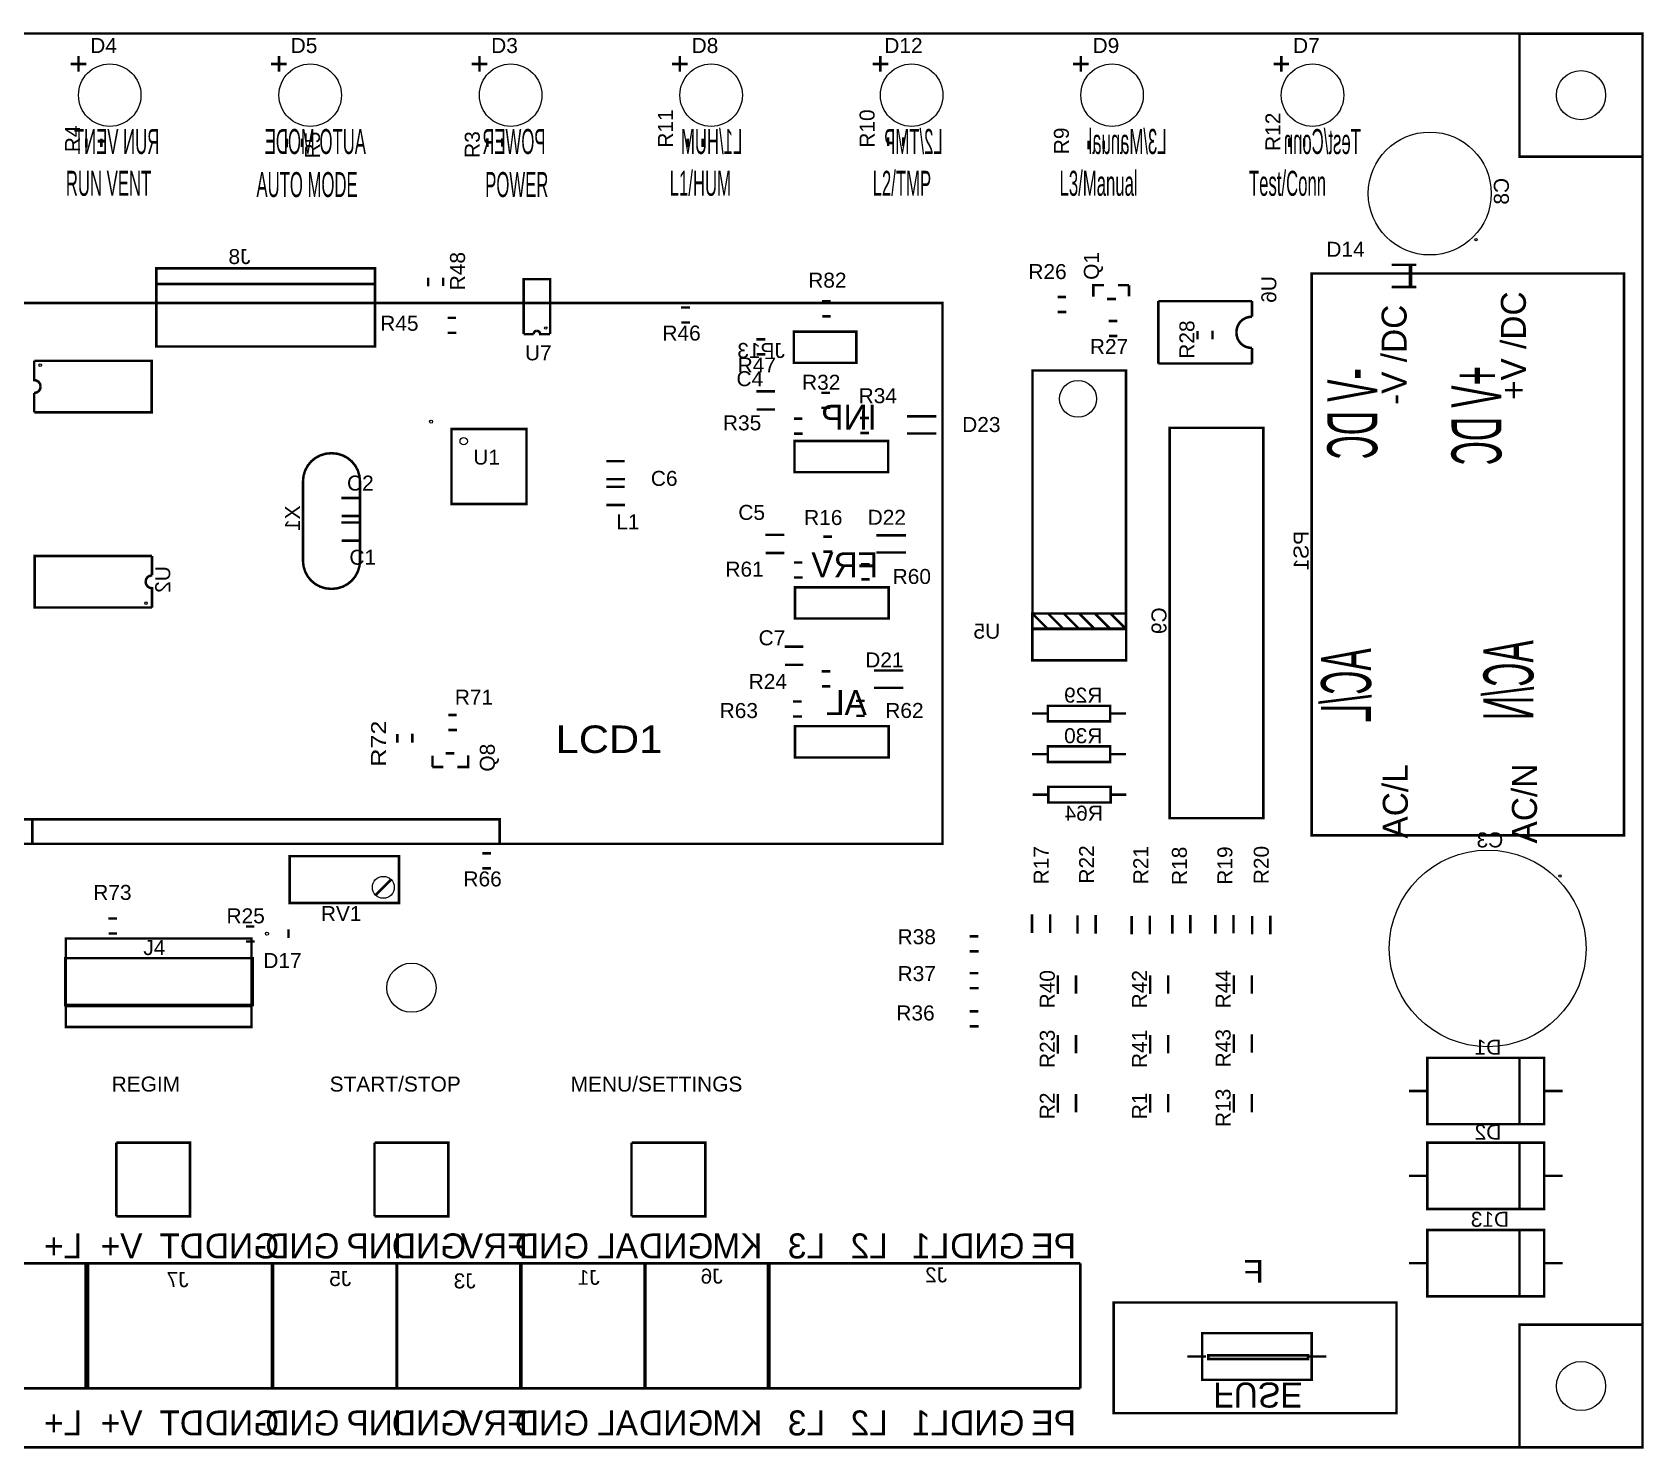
# Model space of a CAD drawing. Header units: centimetres. Extents: x -10.5 to 9.6, y -5.5 to 6.
# Drawn here: x -3.55 to 9.55, y -5.51 to 6.01 of the extents above; entities that cross this region are included whole.
import ezdxf

# ---------------------------------------------------------------- set-up
doc = ezdxf.new("R2010")
doc.units = ezdxf.units.CM
doc.layers.get('0').update_dxf_attribs({"linetype": 'CONTINUOUS'})

msp = doc.modelspace()

# ---------------------------------------------------------------- linework, layer by layer
for points, const_width in [([(-10.46082, -5.49812), (9.53918, -5.49812), (9.53918, 6.00188), (-10.46082, 6.00188), (-10.46082, -5.49812)], 0.02032), ([(8.54, 5), (9.54, 5), (9.54, 6), (8.54, 6), (8.54, 5)], 0.02032), ([(-3.177, 5.8175), (-3.177, 5.6905)], 0.02032), ([(-1.547, 5.8175), (-1.547, 5.6905)], 0.02032), ([(0.083, 5.8175), (0.083, 5.6905)], 0.02032), ([(1.713, 5.8175), (1.713, 5.6905)], 0.02032), ([(3.343, 5.8175), (3.343, 5.6905)], 0.02032), ([(4.973, 5.8175), (4.973, 5.6905)], 0.02032), ([(6.603, 5.8175), (6.603, 5.6905)], 0.02032), ([(-3.2405, 5.754), (-3.1135, 5.754)], 0.02032), ([(-1.6105, 5.754), (-1.4835, 5.754)], 0.02032), ([(0.0195, 5.754), (0.1465, 5.754)], 0.02032), ([(1.6495, 5.754), (1.7765, 5.754)], 0.02032), ([(3.2795, 5.754), (3.4065, 5.754)], 0.02032), ([(4.9095, 5.754), (5.0365, 5.754)], 0.02032), ([(6.5395, 5.754), (6.6665, 5.754)], 0.02032), ([(-3.1135, 5.14634), (-3.1135, 5.07522)], 0.02032), ([(-2.99158, 5.14634), (-2.99158, 5.07776)], 0.02032), ([(-1.4835, 5.14634), (-1.4835, 5.07522)], 0.02032), ([(-1.36158, 5.14634), (-1.36158, 5.07776)], 0.02032), ([(0.1465, 5.1497), (0.1465, 5.07858)], 0.02032), ([(0.26842, 5.1497), (0.26842, 5.08112)], 0.02032), ([(1.7765, 5.14634), (1.7765, 5.07522)], 0.02032), ([(1.89842, 5.14634), (1.89842, 5.07776)], 0.02032), ([(3.4065, 5.15634), (3.4065, 5.08522)], 0.02032), ([(3.52842, 5.15634), (3.52842, 5.08776)], 0.02032), ([(5.0365, 5.1297), (5.0365, 5.05858)], 0.02032), ([(5.15842, 5.1297), (5.15842, 5.06112)], 0.02032), ([(6.6665, 5.1497), (6.6665, 5.07858)], 0.02032), ([(6.78842, 5.1497), (6.78842, 5.08112)], 0.02032), ([(-2.544, 3.456), (-0.766, 3.456), (-0.766, 4.091), (-2.544, 4.091), (-2.544, 3.456)], 0.02032), ([(7.5, 4.12), (7.7, 4.12)], 0.02032), ([(7.64844, 4.11636), (7.64844, 3.9411)], 0.02032), ([(7.6586, 4.1189), (7.6586, 3.94364)], 0.02032), ([(-0.766, 3.964), (-2.544, 3.964)], 0.02032), ([(-0.3335, 4.01634), (-0.3335, 3.94522)], 0.02032), ([(-0.21158, 4.01634), (-0.21158, 3.94776)], 0.02032), ([(0.51825, 4.00352), (0.44205, 4.00352), (0.44205, 3.9705)], 0.02032), ([(0.44205, 3.5895), (0.44205, 3.9705)], 0.02032), ([(0.58175, 4.00352), (0.51825, 4.00352)], 0.02032), ([(0.65795, 3.9705), (0.65795, 4.00352), (0.58175, 4.00352)], 0.02032), ([(0.65795, 3.5895), (0.65795, 3.9705)], 0.02032), ([(5.07522, 3.86046), (5.07522, 3.95444), (5.16158, 3.95444)], 0.02032), ([(5.36478, 3.95444), (5.27588, 3.95444)], 0.02032), ([(5.36478, 3.95444), (5.36478, 3.863)], 0.02032), ([(6.85, -0.52), (9.39, -0.52), (9.39, 4.05), (6.85, 4.05), (6.85, -0.52)], 0.02032), ([(7.5, 3.94), (7.7, 3.94)], 0.02032), ([(-4.552, -0.59), (3.848, -0.59), (3.848, 3.81), (-4.552, 3.81), (-4.552, -0.59), (-3.552, -0.59), (-3.552, -0.39), (-4.552, -0.39), (-4.552, -0.59), (0.248, -0.59), (0.248, -0.39), (-4.552, -0.39), (-4.552, -0.59)], 0.02032), ([(2.9397, 3.8235), (2.86858, 3.8235)], 0.02032), ([(4.78366, 3.85842), (4.85224, 3.85842)], 0.02032), ([(5.2581, 3.84268), (5.18698, 3.84268)], 0.02032), ([(5.603, 3.317), (5.603, 3.825)], 0.02032), ([(6.365, 3.825), (5.603, 3.825)], 0.02032), ([(6.365, 3.698), (6.365, 3.825)], 0.02032), ([(-0.17634, 3.68842), (-0.10776, 3.68842)], 0.02032), ([(1.79386, 3.7735), (1.72274, 3.7735)], 0.02032), ([(2.9397, 3.70158), (2.87112, 3.70158)], 0.02032), ([(4.78366, 3.7365), (4.85478, 3.7365)], 0.02032), ([(5.2697, 3.6635), (5.19858, 3.6635)], 0.02032), ([(6.238, 3.571), (6.240436, 3.596876), (6.247485, 3.620848), (6.258762, 3.642438), (6.273878, 3.66117), (6.292446, 3.676569), (6.314081, 3.688158), (6.338394, 3.69546), (6.365, 3.698)], 0.02032), ([(-0.17634, 3.5665), (-0.10522, 3.5665)], 0.02032), ([(0.44205, 3.55648), (0.44205, 3.5895)], 0.02032), ([(0.523012, 3.55648), (0.44205, 3.55648)], 0.02032), ([(0.523012, 3.55648), (0.525094, 3.567101), (0.530814, 3.575667), (0.539379, 3.581386), (0.55, 3.583468)], 0.02032), ([(0.65795, 3.55648), (0.576988, 3.55648), (0.574906, 3.567101), (0.569186, 3.575667), (0.560621, 3.581386), (0.55, 3.583468)], 0.02032), ([(0.65795, 3.5895), (0.65795, 3.55648)], 0.02032), ([(1.79386, 3.65158), (1.72528, 3.65158)], 0.02032), ([(2.639, 3.323), (3.147, 3.323), (3.147, 3.577), (2.639, 3.577), (2.639, 3.323)], 0.02032), ([(5.2697, 3.54158), (5.20112, 3.54158)], 0.02032), ([(5.92158, 3.51366), (5.92158, 3.58224)], 0.02032), ([(6.0435, 3.51366), (6.0435, 3.58478)], 0.02032), ([(6.238, 3.571), (6.240436, 3.544394), (6.247485, 3.520081), (6.258762, 3.498446), (6.273878, 3.479878), (6.292446, 3.464762), (6.314081, 3.453485), (6.338394, 3.446436), (6.365, 3.444)], 0.02032), ([(2.40634, 3.5135), (2.33522, 3.5135)], 0.02032), ([(6.365, 3.317), (6.365, 3.444)], 0.02032), ([(-3.53752, 3.33955), (-3.53752, 3.182388), (-3.516902, 3.178346), (-3.500275, 3.167244), (-3.489174, 3.150617), (-3.485132, 3.13)], 0.02032), ([(-3.5045, 3.33955), (-3.53752, 3.33955)], 0.02032), ([(-3.5045, 3.33955), (-2.6155, 3.33955)], 0.02032), ([(-2.6155, 3.33955), (-2.58248, 3.33955), (-2.58248, 3.26335)], 0.02032), ([(2.40634, 3.39158), (2.33776, 3.39158)], 0.02032), ([(6.365, 3.317), (5.603, 3.317)], 0.02032), ([(-2.58248, 3.26335), (-2.58248, 2.99665)], 0.02032), ([(4.58, 1.16), (5.34, 1.16), (5.34, 3.26), (4.58, 3.26), (4.58, 1.16)], 0.02032), ([(-3.53752, 3.077612), (-3.516902, 3.081654), (-3.500275, 3.092756), (-3.489174, 3.109383), (-3.485132, 3.13)], 0.02032), ([(-3.53752, 3.077612), (-3.53752, 2.92045)], 0.02032), ([(2.33382, 3.091261), (2.48622, 3.091261)], 0.02032), ([(2.86366, 3.07842), (2.93224, 3.07842)], 0.02032), ([(-3.53752, 2.92045), (-3.5045, 2.92045)], 0.02032), ([(-3.5045, 2.92045), (-2.6155, 2.92045)], 0.02032), ([(-2.58248, 2.99665), (-2.58248, 2.92045), (-2.6155, 2.92045)], 0.02032), ([(2.33636, 2.943941), (2.48622, 2.943941)], 0.02032), ([(2.86366, 2.9565), (2.93478, 2.9565)], 0.02032), ([(3.2497, 2.8735), (3.17858, 2.8735)], 0.02032), ([(3.798191, 2.887468), (3.558191, 2.887468)], 0.02032), ([(-0.145, 2.175), (0.465, 2.175), (0.465, 2.785), (-0.145, 2.785), (-0.145, 2.175)], 0.02), ([(2.6403, 2.86842), (2.70888, 2.86842)], 0.02032), ([(2.6403, 2.7465), (2.71142, 2.7465)], 0.02032), ([(3.2497, 2.75158), (3.18112, 2.75158)], 0.02032), ([(3.798191, 2.747468), (3.558191, 2.747468)], 0.02032), ([(5.6947, -0.3805), (6.4567, -0.3805), (6.4567, 2.7945), (5.6947, 2.7945), (5.6947, -0.3805)], 0.02032), ([(2.645, 2.433), (3.407, 2.433), (3.407, 2.687), (2.645, 2.687), (2.645, 2.433)], 0.02032), ([(-1.352, 1.716), (-1.347384, 1.668563), (-1.334102, 1.624695), (-1.313003, 1.585245), (-1.284938, 1.551062), (-1.250755, 1.522997), (-1.211305, 1.501898), (-1.167437, 1.488616), (-1.12, 1.484), (-1.072563, 1.488616), (-1.028695, 1.501898), (-0.989245, 1.522997), (-0.955062, 1.551062), (-0.926997, 1.585245), (-0.905898, 1.624695), (-0.892616, 1.668563), (-0.888, 1.716), (-0.888, 2.356), (-0.892616, 2.403437), (-0.905898, 2.447305), (-0.926997, 2.486755), (-0.955062, 2.520938), (-0.989245, 2.549003), (-1.028695, 2.570102), (-1.072563, 2.583384), (-1.12, 2.588), (-1.167437, 2.583384), (-1.211305, 2.570102), (-1.250755, 2.549003), (-1.284938, 2.520938), (-1.313003, 2.486755), (-1.334102, 2.447305), (-1.347384, 2.403437), (-1.352, 2.356), (-1.352, 1.716)], 0.02), ([(1.26364, 2.52366), (1.11378, 2.52366)], 0.02032), ([(1.26618, 2.37634), (1.11378, 2.37634)], 0.02032), ([(-1.03954, 2.22366), (-0.88714, 2.22366)], 0.02032), ([(1.26364, 2.31366), (1.11378, 2.31366)], 0.02032), ([(1.26618, 2.16634), (1.11378, 2.16634)], 0.02032), ([(-1.03954, 2.02366), (-0.88714, 2.02366)], 0.02032), ([(-1.037, 2.07634), (-0.88714, 2.07634)], 0.02032), ([(-1.037, 1.87634), (-0.88714, 1.87634)], 0.02032), ([(2.40886, 1.92366), (2.56126, 1.92366)], 0.02032), ([(2.8803, 1.90842), (2.94888, 1.90842)], 0.02032), ([(3.31, 1.92), (3.55, 1.92)], 0.02032), ([(-3.53402, 1.6753), (-3.53402, 1.7515), (-3.501, 1.7515)], 0.02032), ([(-2.612, 1.7515), (-3.501, 1.7515)], 0.02032), ([(-2.57898, 1.7515), (-2.612, 1.7515)], 0.02032), ([(-2.57898, 1.594338), (-2.57898, 1.7515)], 0.02032), ([(2.4114, 1.77634), (2.56126, 1.77634)], 0.02032), ([(2.6403, 1.69842), (2.70888, 1.69842)], 0.02032), ([(2.8803, 1.7865), (2.95142, 1.7865)], 0.02032), ([(3.31, 1.78), (3.55, 1.78)], 0.02032), ([(-3.53402, 1.4086), (-3.53402, 1.6753)], 0.02032), ([(-2.57898, 1.594338), (-2.599598, 1.590296), (-2.616225, 1.579194), (-2.627326, 1.562567), (-2.631368, 1.54195)], 0.02032), ([(2.6403, 1.5765), (2.71142, 1.5765)], 0.02032), ([(3.25634, 1.6835), (3.18522, 1.6835)], 0.02032), ([(-2.57898, 1.3324), (-2.57898, 1.489562), (-2.599598, 1.493604), (-2.616225, 1.504706), (-2.627326, 1.521333), (-2.631368, 1.54195)], 0.02032), ([(2.649, 1.243), (3.411, 1.243), (3.411, 1.497), (2.649, 1.497), (2.649, 1.243)], 0.02032), ([(3.25634, 1.56158), (3.18776, 1.56158)], 0.02032), ([(-3.501, 1.3324), (-3.53402, 1.3324), (-3.53402, 1.4086)], 0.02032), ([(-2.612, 1.3324), (-3.501, 1.3324)], 0.02032), ([(-2.612, 1.3324), (-2.57898, 1.3324)], 0.02032), ([(5.341, 1.157), (5.341, 1.284), (4.579, 1.284), (4.579, 1.157)], 0.02032), ([(4.706, 1.157), (4.579, 1.284)], 0.02032), ([(4.833, 1.157), (4.706, 1.284)], 0.02032), ([(4.96, 1.157), (4.833, 1.284)], 0.02032), ([(5.087, 1.157), (4.96, 1.284)], 0.02032), ([(5.214, 1.157), (5.087, 1.284)], 0.02032), ([(5.341, 1.157), (5.214, 1.284)], 0.02032), ([(4.579, 0.903), (5.341, 0.903), (5.341, 1.157), (4.579, 1.157), (4.579, 0.903)], 0.02032), ([(2.56382, 1.01366), (2.71622, 1.01366)], 0.02032), ([(2.56636, 0.86634), (2.71622, 0.86634)], 0.02032), ([(2.93634, 0.8135), (2.86522, 0.8135)], 0.02032), ([(3.29, 0.82), (3.53, 0.82)], 0.02032), ([(2.93634, 0.69158), (2.86776, 0.69158)], 0.02032), ([(3.29, 0.68), (3.53, 0.68)], 0.02032), ([(2.63366, 0.56842), (2.70224, 0.56842)], 0.02032), ([(3.21634, 0.5735), (3.14522, 0.5735)], 0.02032), ([(4.704, 0.4065), (5.212, 0.4065), (5.212, 0.5335), (4.704, 0.5335), (4.704, 0.4065)], 0.02032), ([(-0.1697, 0.45842), (-0.10112, 0.45842)], 0.02032), ([(2.63366, 0.4465), (2.70478, 0.4465)], 0.02032), ([(3.21634, 0.45158), (3.14776, 0.45158)], 0.02032), ([(4.704, 0.47), (4.577, 0.47)], 0.02032), ([(5.339, 0.47), (5.212, 0.47)], 0.02032), ([(-0.58444, 0.23416), (-0.58444, 0.30274)], 0.02032), ([(-0.46252, 0.23416), (-0.46252, 0.30528)], 0.02032), ([(-0.1697, 0.3365), (-0.09858, 0.3365)], 0.02032), ([(2.649, 0.113), (3.411, 0.113), (3.411, 0.367), (2.649, 0.367), (2.649, 0.113)], 0.02032), ([(-0.29876, 0.03506), (-0.29876, 0.1265)], 0.02032), ([(-0.19208, 0.14682), (-0.12096, 0.14682)], 0.02032), ([(-0.0092, 0.12904), (-0.0092, 0.03506), (-0.09556, 0.03506)], 0.02032), ([(4.704, 0.14), (4.577, 0.14)], 0.02032), ([(4.704, 0.0765), (5.212, 0.0765), (5.212, 0.2035), (4.704, 0.2035), (4.704, 0.0765)], 0.02032), ([(5.339, 0.14), (5.212, 0.14)], 0.02032), ([(-0.29876, 0.03506), (-0.20986, 0.03506)], 0.02032), ([(4.708, -0.2535), (5.216, -0.2535), (5.216, -0.1265), (4.708, -0.1265), (4.708, -0.2535)], 0.02032), ([(4.581, -0.19), (4.708, -0.19)], 0.02032), ([(5.216, -0.19), (5.343, -0.19)], 0.02032), ([(-1.4605, -1.0705), (-0.5715, -1.0705), (-0.5715, -0.6895), (-1.4605, -0.6895), (-1.4605, -1.0705)], 0.02032), ([(0.17634, -0.6665), (0.10522, -0.6665)], 0.02032), ([(0.17634, -0.78842), (0.10776, -0.78842)], 0.02032), ([(-0.635, -0.88), (-0.762, -1.007)], 0.02032), ([(4.57634, -1.31618), (4.57634, -1.16378)], 0.02032), ([(4.72366, -1.31364), (4.72366, -1.16378)], 0.02032), ([(4.94634, -1.1714), (4.94634, -1.32126)], 0.02032), ([(5.09366, -1.16886), (5.09366, -1.32126)], 0.02032), ([(5.38634, -1.17644), (5.38634, -1.3263)], 0.02032), ([(5.53366, -1.1739), (5.53366, -1.3263)], 0.02032), ([(5.71634, -1.32122), (5.71634, -1.16882)], 0.02032), ([(5.86366, -1.31868), (5.86366, -1.16882)], 0.02032), ([(6.06634, -1.32114), (6.06634, -1.16874)], 0.02032), ([(6.21366, -1.3186), (6.21366, -1.16874)], 0.02032), ([(6.36634, -1.17636), (6.36634, -1.32622)], 0.02032), ([(6.51366, -1.17382), (6.51366, -1.32622)], 0.02032), ([(-2.86366, -1.1965), (-2.93478, -1.1965)], 0.02032), ([(-2.86366, -1.31842), (-2.93224, -1.31842)], 0.02032), ([(-1.81634, -1.26158), (-1.74776, -1.26158)], 0.02032), ([(-1.47, -1.285), (-1.47, -1.355)], 0.02), ([(-3.28, -1.91), (-1.77, -1.91), (-1.77, -1.36), (-3.28, -1.36), (-3.28, -1.91)], 0.02032), ([(-1.81634, -1.3835), (-1.74522, -1.3835)], 0.02032), ([(4.0703, -1.34158), (4.13888, -1.34158)], 0.02032), ([(-3.285, -1.9005), (-1.761, -1.9005), (-1.761, -1.5195), (-3.285, -1.5195), (-3.285, -1.9005)], 0.02032), ([(4.0703, -1.4635), (4.14142, -1.4635)], 0.02032), ([(4.0703, -1.64158), (4.13888, -1.64158)], 0.02032), ([(4.78634, -1.81114), (4.78634, -1.65874)], 0.02032), ([(4.93366, -1.8086), (4.93366, -1.65874)], 0.02032), ([(5.53634, -1.81122), (5.53634, -1.65882)], 0.02032), ([(5.68366, -1.80868), (5.68366, -1.65882)], 0.02032), ([(6.21634, -1.81114), (6.21634, -1.65874)], 0.02032), ([(6.36366, -1.8086), (6.36366, -1.65874)], 0.02032), ([(4.0703, -1.7635), (4.14142, -1.7635)], 0.02032), ([(-3.28, -2.08), (-1.77, -2.08), (-1.77, -1.91), (-3.28, -1.91), (-3.28, -2.08)], 0.02032), ([(4.0703, -1.95158), (4.13888, -1.95158)], 0.02032), ([(4.0703, -2.0735), (4.14142, -2.0735)], 0.02032), ([(4.78634, -2.29618), (4.78634, -2.14378)], 0.02032), ([(4.93366, -2.29364), (4.93366, -2.14378)], 0.02032), ([(5.53634, -2.29618), (5.53634, -2.14378)], 0.02032), ([(5.68366, -2.29364), (5.68366, -2.14378)], 0.02032), ([(6.21634, -2.29114), (6.21634, -2.13874)], 0.02032), ([(6.36366, -2.2886), (6.36366, -2.13874)], 0.02032), ([(7.79, -2.87), (8.74, -2.87), (8.74, -2.33), (7.79, -2.33), (7.79, -2.87)], 0.02032), ([(8.54, -2.33), (8.54, -2.87)], 0.02032), ([(4.78634, -2.77618), (4.78634, -2.62378)], 0.02032), ([(4.93366, -2.77364), (4.93366, -2.62378)], 0.02032), ([(5.53634, -2.77618), (5.53634, -2.62378)], 0.02032), ([(5.68366, -2.77364), (5.68366, -2.62378)], 0.02032), ([(6.21634, -2.77618), (6.21634, -2.62378)], 0.02032), ([(6.36366, -2.77364), (6.36366, -2.62378)], 0.02032), ([(7.79, -2.6), (7.64, -2.6)], 0.02032), ([(8.74, -2.6), (8.89, -2.6)], 0.02032), ([(-2.87, -3.02), (-2.87, -3.62)], 0.02032), ([(-2.87, -3.02), (-2.27, -3.02), (-2.27, -3.62), (-2.87, -3.62)], 0.02032), ([(-0.77, -3.02), (-0.77, -3.62)], 0.02032), ([(-0.77, -3.02), (-0.17, -3.02), (-0.17, -3.62), (-0.77, -3.62)], 0.02032), ([(1.32, -3.02), (1.32, -3.62)], 0.02032), ([(1.32, -3.02), (1.92, -3.02), (1.92, -3.62), (1.32, -3.62)], 0.02032), ([(7.79, -3.56), (8.74, -3.56), (8.74, -3.02), (7.79, -3.02), (7.79, -3.56)], 0.02032), ([(8.54, -3.02), (8.54, -3.56)], 0.02032), ([(7.79, -3.29), (7.64, -3.29)], 0.02032), ([(8.74, -3.29), (8.89, -3.29)], 0.02032), ([(7.79, -4.27), (8.74, -4.27), (8.74, -3.73), (7.79, -3.73), (7.79, -4.27)], 0.02032), ([(8.54, -3.73), (8.54, -4.27)], 0.02032), ([(-4.624, -4.002), (-3.1, -4.002)], 0.02032), ([(-3.12, -5.018), (-3.12, -4.002)], 0.02032), ([(-3.12, -4.002), (-1.596, -4.002)], 0.02032), ([(-3.1, -4.002), (-3.1, -5.018)], 0.02032), ([(-1.604, -4.002), (-1.604, -5.018)], 0.02032), ([(-0.588, -4.002), (-1.604, -4.002)], 0.02032), ([(-1.596, -5.018), (-1.596, -4.002)], 0.02032), ([(-0.592, -4.002), (-0.592, -5.018)], 0.02032), ([(0.424, -4.002), (-0.592, -4.002)], 0.02032), ([(-0.588, -4.002), (-0.588, -5.018)], 0.02032), ([(0.416, -4.002), (0.416, -5.018)], 0.02032), ([(1.432, -4.002), (0.416, -4.002)], 0.02032), ([(0.424, -4.002), (0.424, -5.018)], 0.02032), ([(1.426, -4.002), (1.426, -5.018)], 0.02032), ([(2.442, -4.002), (1.426, -4.002)], 0.02032), ([(1.432, -4.002), (1.432, -5.018)], 0.02032), ([(2.4292, -4.002), (2.4292, -5.018)], 0.02032), ([(2.4292, -4.002), (4.9692, -4.002)], 0.02032), ([(2.442, -4.002), (2.442, -5.018)], 0.02032), ([(4.9692, -4.002), (4.9692, -5.018)], 0.02032), ([(7.79, -4), (7.64, -4)], 0.02032), ([(8.74, -4), (8.89, -4)], 0.02032), ([(5.24, -5.22), (7.54, -5.22), (7.54, -4.32), (5.24, -4.32), (5.24, -5.22)], 0.02032), ([(5.96, -4.95), (6.85, -4.95), (6.85, -4.57), (5.96, -4.57), (5.96, -4.95)], 0.02032), ([(8.54, -5.5), (9.54, -5.5), (9.54, -4.5), (8.54, -4.5), (8.54, -5.5)], 0.02032), ([(8.54, -5.5), (9.54, -5.5), (9.54, -4.5), (8.54, -4.5), (8.54, -5.5)], 0.02032), ([(5.99, -4.76), (5.84, -4.76)], 0.02032), ([(6.01, -4.78), (6.82, -4.78), (6.82, -4.75), (6.01, -4.75), (6.01, -4.78)], 0.02032), ([(6.82, -4.76), (6.97, -4.76)], 0.02032), ([(-3.1, -5.018), (-4.624, -5.018)], 0.02032), ([(-1.596, -5.018), (-3.12, -5.018)], 0.02032), ([(-0.588, -5.018), (-1.604, -5.018)], 0.02032), ([(0.424, -5.018), (-0.592, -5.018)], 0.02032), ([(1.432, -5.018), (0.416, -5.018)], 0.02032), ([(2.442, -5.018), (1.426, -5.018)], 0.02032), ([(4.9692, -5.018), (2.4292, -5.018)], 0.02032)]:
    msp.add_lwpolyline(points, dxfattribs=dict(const_width=const_width))
for centre, radius in [((-2.923, 5.5), 0.254), ((-1.293, 5.5), 0.254), ((0.337, 5.5), 0.254), ((1.967, 5.5), 0.254), ((3.597, 5.5), 0.254), ((5.227, 5.5), 0.254), ((6.857, 5.5), 0.254), ((9.04, 5.5), 0.2), ((-2.923, 5.5), 0), ((-1.293, 5.5), 0), ((0.337, 5.5), 0), ((1.967, 5.5), 0), ((3.597, 5.5), 0), ((5.227, 5.5), 0), ((6.857, 5.5), 0), ((7.81, 4.7), 0.5), ((8.186, 4.324), 0.01), ((0.62239, 3.605756), 0.01016), ((-3.488244, 3.30399), 0.01016), ((4.95, 3.03), 0.15), ((-0.31, 2.845), 0.0125), ((-0.045, 2.685), 0.03), ((-0.832, 2.2905), 0.0045), ((-2.628256, 1.36796), 0.01016), ((8.281, -1.44), 0.8), ((-0.6985, -0.9435), 0.0889), ((8.869, -0.852), 0.01), ((-1.645, -1.32), 0.0125), ((-0.47, -1.76), 0.2), ((9.04, -5), 0.2)]:
    msp.add_circle(centre, radius)

# ---------------------------------------------------------------- texts
for s, height, width, p in [('D4', 0.12192, 1.041667, (-3.08175, 5.8429)), ('D5', 0.12192, 1.041667, (-1.45175, 5.8429)), ('D3', 0.12192, 1.041667, (0.17825, 5.8429)), ('D8', 0.12192, 1.041667, (1.80825, 5.8429)), ('D12', 0.12192, 1.041667, (3.37475, 5.8429)), ('D9', 0.12192, 1.041667, (5.06825, 5.8429)), ('D7', 0.12192, 1.041667, (6.69825, 5.8429)), ('RUN VENT', 0.2032, 0.5, (-3.28, 4.6814)), ('AUTO MODE', 0.2032, 0.5, (-1.73, 4.6714)), ('POWER', 0.2032, 0.5, (0.13, 4.6714)), ('L1/HUM', 0.2032, 0.5, (1.63, 4.6814)), ('L2/TMP', 0.2032, 0.5, (3.28, 4.6814)), ('L3/Manual', 0.2032, 0.5, (4.8, 4.6814)), ('Test/Conn', 0.2032, 0.5, (6.34, 4.6814)), ('D14', 0.12192, 1.041667, (6.9695, 4.1854)), ('R26', 0.12192, 1.041667, (4.54618, 4.00382)), ('R82', 0.12192, 1.041667, (2.75618, 3.93426)), ('R45', 0.12192, 1.041667, (-0.72382, 3.58382)), ('R46', 0.12192, 1.041667, (1.57034, 3.50426)), ('U7', 0.12192, 1.041667, (0.453, 3.34332)), ('R27', 0.12192, 1.041667, (5.04618, 3.39426)), ('R47', 0.12192, 1.041667, (2.18282, 3.24426)), ('C4', 0.12192, 1.041667, (2.173, 3.132841)), ('R32', 0.12192, 1.041667, (2.70618, 3.10382)), ('R34', 0.12192, 1.041667, (3.16618, 2.99426)), ('R35', 0.12192, 1.041667, (2.06282, 2.77382)), ('D23', 0.12192, 1.041667, (4.007992, 2.760148)), ('U1', 0.12192, 1.041667, (0.033, 2.49524)), ('C2', 0.12192, 1.041667, (-0.99368, 2.28382)), ('C6', 0.12192, 1.041667, (1.47664, 2.32204)), ('C5', 0.12192, 1.041667, (2.18804, 2.04524)), ('R16', 0.12192, 1.041667, (2.72282, 2.00382)), ('D22', 0.12192, 1.041667, (3.2395, 2.0054)), ('L1', 0.12192, 1.041667, (1.19552, 1.96902)), ('C1', 0.12192, 1.041667, (-0.97464, 1.6808)), ('R61', 0.12192, 1.041667, (2.08282, 1.58382)), ('R60', 0.12192, 1.041667, (3.44282, 1.52426)), ('C7', 0.12192, 1.041667, (2.353, 1.02524)), ('D21', 0.12192, 1.041667, (3.2195, 0.8454)), ('R24', 0.12192, 1.041667, (2.272171, 0.670309)), ('R71', 0.12192, 1.041667, (-0.11718, 0.54266)), ('R63', 0.12192, 1.041667, (2.036331, 0.43382)), ('R62', 0.12192, 1.041667, (3.38282, 0.43426)), ('LCD1', 0.22352, 1.136364, (0.702, 0.14944)), ('R66', 0.12192, 1.041667, (-0.04718, -0.93574)), ('R73', 0.12192, 1.041667, (-3.05718, -1.04574)), ('R25', 0.12192, 1.041667, (-1.97382, -1.23618)), ('RV1', 0.12192, 1.041667, (-1.2065, -1.21782)), ('R38', 0.12192, 1.041667, (3.48282, -1.40618)), ('J4', 0.12192, 1.041667, (-2.65, -1.4941)), ('D17', 0.12192, 1.041667, (-1.67425, -1.59976)), ('R37', 0.12192, 1.041667, (3.48282, -1.70618)), ('R36', 0.12192, 1.041667, (3.47282, -2.02618)), ('REGIM', 0.12192, 1.041667, (-2.9075, -2.6046)), ('START/STOP', 0.12192, 1.041667, (-1.135, -2.6046)), ('MENU/SETTINGS', 0.12192, 1.041667, (0.8245, -2.6046))]:
    msp.add_text(s, height=height, dxfattribs=dict(width=width)).set_placement(p)
for s, width, p in [('R11', 1.041667, (1.65574, 5.07282)), ('R10', 1.041667, (3.29574, 5.07282)), ('R4', 1.041667, (-3.16426, 5.03632)), ('R12', 1.041667, (6.59574, 5.04618)), ('R5', 1.041667, (-1.21426, 4.98632)), ('R3', 1.041667, (0.08574, 4.98968)), ('R9', 1.041667, (4.87574, 5.01968)), ('R48', 1.041667, (-0.03426, 3.91282)), ('Q1', 1.041667, (5.11982, 3.99775)), ('R28', 1.041667, (5.89618, 3.35618)), ('R72', 1.25, (-0.676051, 0.038573)), ('Q8', 1.041667, (0.20812, -0.00225)), ('R17', 1.041667, (4.71094, -0.919671)), ('R22', 1.041667, (5.08098, -0.91302)), ('R21', 1.041667, (5.52098, -0.91806)), ('R18', 1.041667, (5.835043, -0.924322)), ('R19', 1.041667, (6.204967, -0.921949)), ('R20', 1.041667, (6.50098, -0.91798)), ('R40', 1.041667, (4.76094, -1.92798)), ('R42', 1.041667, (5.51094, -1.92806)), ('R44', 1.041667, (6.19094, -1.92798)), ('R23', 1.041667, (4.76094, -2.41302)), ('R41', 1.041667, (5.51094, -2.41302)), ('R43', 1.041667, (6.19094, -2.40798)), ('R13', 1.041667, (6.19094, -2.89302)), ('R2', 1.041667, (4.76094, -2.82952)), ('R1', 1.041667, (5.51094, -2.82952))]:
    msp.add_text(s, height=0.12192, rotation=90, dxfattribs=dict(width=width)).set_placement(p)
at = {"text_generation_flag": 2}
for s, height, width, p in [('RUN VENT', 0.2032, 0.5, (-2.52, 5.0214)), ('AUTO MODE', 0.2032, 0.5, (-0.84, 5.0214)), ('POWER', 0.2032, 0.5, (0.62, 5.0214)), ('L1/HUM', 0.2032, 0.5, (2.22, 5.0214)), ('L2/TMP', 0.2032, 0.5, (3.85, 5.0214)), ('L3/Manual', 0.2032, 0.5, (5.67, 5.0214)), ('Test/Conn', 0.2032, 0.5, (7.25, 5.0214)), ('J8', 0.12192, 1.041667, (-1.778, 4.1264)), ('JP13', 0.12192, 1.041667, (2.567, 3.3624)), ('U5', 0.12192, 1.041667, (4.317, 1.0794)), ('R29', 0.12192, 1.041667, (5.1485, 0.5589)), ('R30', 0.12192, 1.041667, (5.1485, 0.2289)), ('R64', 0.12192, 1.041667, (5.1525, -0.40082)), ('C3', 0.12192, 1.041667, (8.408, -0.61876)), ('D1', 0.12192, 1.041667, (8.392, -2.3046)), ('D2', 0.12192, 1.041667, (8.392, -2.9946)), ('D13', 0.12192, 1.041667, (8.4555, -3.7046)), ('J1', 0.12192, 1.041667, (1.061, -4.1766)), ('J6', 0.12192, 1.041667, (2.061, -4.1666)), ('J2', 0.12192, 1.041667, (3.8862, -4.1566)), ('F', 0.18288, 1.111111, (6.4616, -4.1578)), ('J7', 0.12192, 1.041667, (-2.281, -4.19532)), ('J5', 0.12192, 1.041667, (-0.959, -4.1866)), ('J3', 0.12192, 1.041667, (0.053, -4.205349))]:
    msp.add_text(s, height=height, dxfattribs=dict(at, width=width)).set_placement(p)
for s, height, width, p in [('C8', 0.12192, 1.041667, (8.45316, 4.827)), ('U6', 0.12192, 1.041667, (6.56232, 4.028)), ('+V DC', 0.4064, 0.5, (8.3932, 3.298)), ('-V DC', 0.4064, 0.5, (7.3832, 3.278)), ('X1', 0.12192, 1.041667, (-1.37724, 2.163)), ('PS1', 0.12192, 1.041667, (6.8246, 1.9555)), ('U2', 0.12192, 1.041667, (-2.43166, 1.66895)), ('C9', 0.12192, 1.041667, (5.6693, 1.334)), ('AC/N', 0.4064, 0.5, (8.6532, 1.0664)), ('AC/L', 0.4064, 0.5, (7.33288, 1.00112))]:
    msp.add_text(s, height=height, rotation=90, dxfattribs=dict(at, width=width)).set_placement(p)
for s, p in [('+V /DC', (8.5916, 3.0204)), ('-V /DC', (7.6216, 2.9804)), ('AC/L', (7.6316, -0.5464)), ('AC/N', (8.6816, -0.5864))]:
    msp.add_text(s, height=0.2032, rotation=90).set_placement(p)
for s, p in [('INP', (3.3148, 2.7784)), ('FRV', (3.3248, 1.5784)), ('AL', (3.2332, 0.4584)), ('L+', (-3.1468, -3.9616)), ('V+', (-2.6568, -3.9616)), ('DT', (-2.1568, -3.9616)), ('GND', (-1.5452, -3.9616)), ('GND', (-1.0552, -3.9616)), ('INP', (-0.5452, -3.9616)), ('GND', (-0.0252, -3.9616)), ('FRV', (0.4748, -3.9616)), ('GND', (0.9748, -3.9616)), ('AL', (1.3732, -3.9616)), ('GND', (1.9848, -3.9616)), ('KM', (2.3832, -3.9616)), ('L3', (2.8932, -3.9616)), ('L2', (3.4032, -3.9616)), ('L1', (3.9032, -3.9616)), ('GND', (4.5148, -3.9616)), ('PE', (4.9332, -3.9616)), ('L+', (-3.1468, -5.4016)), ('V+', (-2.6568, -5.4016)), ('DT', (-2.1568, -5.4016)), ('GND', (-1.5452, -5.4016)), ('GND', (-1.0552, -5.4016)), ('INP', (-0.5452, -5.4016)), ('GND', (-0.0252, -5.4016)), ('FRV', (0.4748, -5.4016)), ('GND', (0.9748, -5.4016)), ('AL', (1.3732, -5.4016)), ('GND', (1.9848, -5.4016)), ('KM', (2.3832, -5.4016)), ('L3', (2.8932, -5.4016)), ('L2', (3.4032, -5.4016)), ('L1', (3.9032, -5.4016)), ('GND', (4.5148, -5.4016)), ('PE', (4.9332, -5.4016))]:
    msp.add_text(s, height=0.2032, dxfattribs=at).set_placement(p)
msp.add_text('FUSE', height=0.2032, rotation=-180, dxfattribs=at).set_placement((6.05, -4.9714))

doc.saveas('drawing.dxf')
